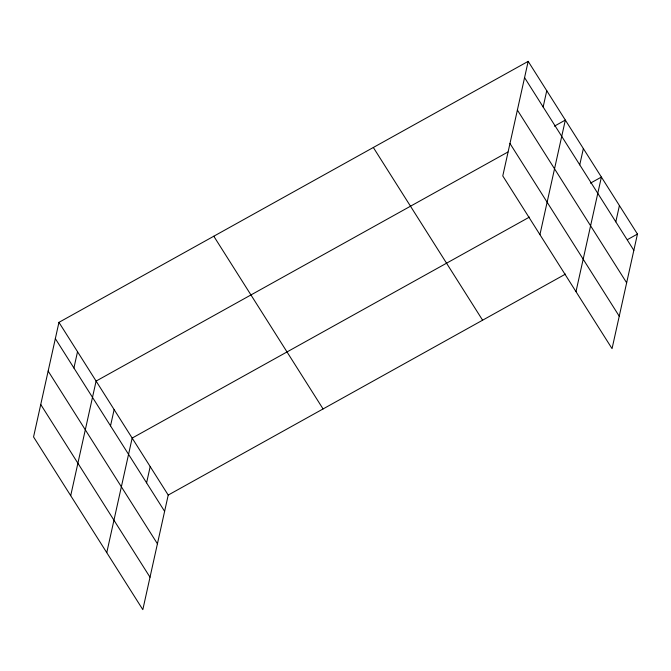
<?xml version="1.0" encoding="UTF-8"?>
<svg xmlns="http://www.w3.org/2000/svg" width="671" height="671" viewBox="0 0 671 671"><rect width="100%" height="100%" fill="white"/><g stroke="black" fill="none" stroke-linecap="round" stroke-linejoin="round"><path stroke-width="1.01" d="M58.947 322.357L33.55 436.938L142.822 609.645L168.22 495.072L58.947 322.357L528.178 61.355L637.45 234.062L612.053 348.643L502.78 175.928L528.178 61.355M73.919 367.993L77.526 351.721M70.707 495.659L96.104 381.078L507.947 151.998M110.522 425.859L114.137 409.578M106.764 552.652L132.162 438.079L529.436 217.094M146.588 482.852L150.195 466.571M543.149 106.991L546.756 90.711M539.929 234.649L565.334 120.075L554.397 126.156M579.752 164.848L583.359 148.576M575.986 291.65L601.392 177.069L590.463 183.149M615.81 221.841L619.417 205.569M168.22 495.072L565.494 274.095M627.427 239.639L637.45 234.062M524.571 77.626L633.843 250.342M517.375 110.069L626.647 282.785M509.968 143.493L619.241 316.2M373.336 147.486L482.608 320.193M213.797 236.226L323.07 408.941M55.341 338.637L164.613 511.344M48.153 371.071L157.425 543.787M40.738 404.496L150.01 577.211"/></g></svg>
